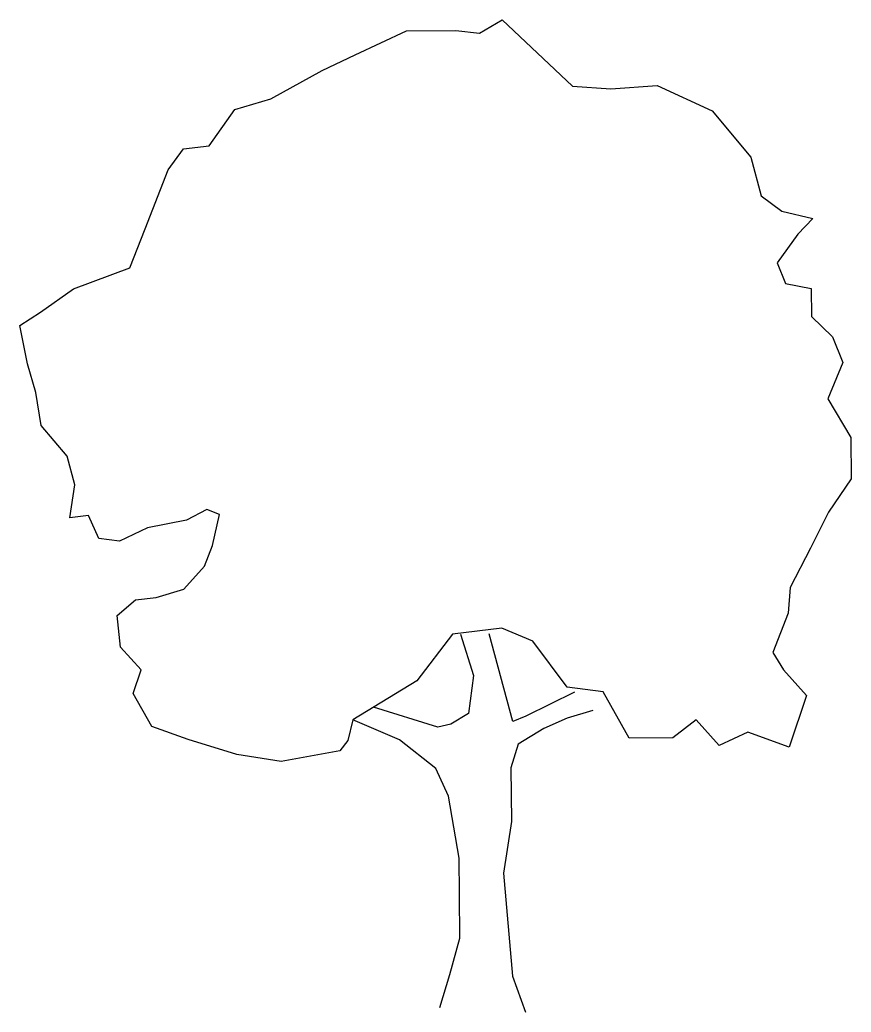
# Model space of a CAD drawing. Extents: x 456.7 to 488.4, y 260.2 to 298.
import ezdxf

# ---------------------------------------------------------------- set-up
doc = ezdxf.new("R2010")
doc.units = 0
doc.header["$LTSCALE"] = 12
doc.header["$MEASUREMENT"] = 0
doc.layers.get('0').update_dxf_attribs({"linetype": 'CONTINUOUS'})

# ---------------------------------------------------------------- blocks, each defined once
blk = doc.blocks.new('TREE16E')
for p, q in [((-0.00256, 0.18238), (0.00177, 0.18494)), ((0.00177, 0.18494), (0.01521, 0.17227)), ((-0.02626, 0.17826), (-0.01647, 0.18283)), ((-0.01647, 0.18283), (-0.00706, 0.1829)), ((-0.00706, 0.1829), (-0.00256, 0.18238)), ((-0.03255, 0.17526), (-0.02626, 0.17826)), ((-0.04234, 0.16985), (-0.03255, 0.17526)), ((0.01521, 0.17227), (0.02251, 0.17176)), ((0.02251, 0.17176), (0.03135, 0.17239)), ((0.03135, 0.17239), (0.04178, 0.16756)), ((-0.0492, 0.16783), (-0.04234, 0.16985)), ((-0.05406, 0.16092), (-0.0492, 0.16783)), ((0.04178, 0.16756), (0.04915, 0.15878)), ((-0.05897, 0.16032), (-0.05406, 0.16092)), ((-0.06189, 0.15636), (-0.05897, 0.16032)), ((0.04915, 0.15878), (0.05117, 0.15135)), ((-0.06629, 0.1451), (-0.06189, 0.15636)), ((0.05117, 0.15135), (0.05512, 0.14843)), ((0.05512, 0.14843), (0.06103, 0.14708)), ((0.06103, 0.14708), (0.05811, 0.1441)), ((-0.06918, 0.13763), (-0.06629, 0.1451)), ((0.05811, 0.1441), (0.05422, 0.1386)), ((0.05422, 0.1386), (0.05579, 0.13468)), ((-0.07996, 0.13362), (-0.06918, 0.13763)), ((0.05579, 0.13468), (0.06071, 0.13374)), ((-0.08624, 0.12921), (-0.07996, 0.13362)), ((0.06071, 0.13374), (0.06076, 0.1284)), ((-0.09016, 0.12666), (-0.08624, 0.12921)), ((0.06076, 0.1284), (0.06472, 0.1245)), ((-0.08869, 0.11937), (-0.09016, 0.12666)), ((0.06472, 0.1245), (0.06672, 0.1196)), ((-0.08711, 0.1139), (-0.08869, 0.11937)), ((0.06672, 0.1196), (0.06383, 0.1127)), ((-0.08608, 0.1076), (-0.08711, 0.1139)), ((0.06383, 0.1127), (0.06824, 0.10529)), ((-0.08112, 0.10174), (-0.08608, 0.1076)), ((0.06824, 0.10529), (0.0683, 0.09743)), ((-0.07967, 0.09627), (-0.08112, 0.10174)), ((0.0683, 0.09743), (0.064, 0.09108)), ((-0.0806, 0.08995), (-0.07967, 0.09627)), ((-0.0545, 0.09156), (-0.05842, 0.08956)), ((-0.05211, 0.09059), (-0.0545, 0.09156)), ((0.064, 0.09108), (0.06054, 0.08417)), ((-0.0771, 0.0904), (-0.0806, 0.08995)), ((-0.0751, 0.08606), (-0.0771, 0.0904)), ((-0.05842, 0.08956), (-0.06585, 0.0881)), ((-0.05346, 0.08469), (-0.05211, 0.09059)), ((-0.06585, 0.0881), (-0.07116, 0.08553)), ((-0.07116, 0.08553), (-0.0751, 0.08606)), ((-0.05498, 0.08074), (-0.05346, 0.08469)), ((0.06054, 0.08417), (0.05667, 0.0767)), ((-0.05887, 0.07636), (-0.05498, 0.08074)), ((-0.0642, 0.07477), (-0.05887, 0.07636)), ((0.05667, 0.0767), (0.05629, 0.07179)), ((-0.07161, 0.07135), (-0.06813, 0.07432)), ((-0.06813, 0.07432), (-0.0642, 0.07477)), ((-0.071, 0.06531), (-0.07161, 0.07135)), ((0.05629, 0.07179), (0.0534, 0.06432)), ((0.00169, 0.06897), (-0.0077, 0.06777)), ((0.00761, 0.06649), (0.00169, 0.06897)), ((-0.0077, 0.06777), (-0.01451, 0.05888)), ((-0.00616, 0.06779), (-0.00371, 0.05994)), ((0.0038, 0.05116), (-0.00068, 0.06783)), ((0.01414, 0.0577), (0.00761, 0.06649)), ((-0.06704, 0.06099), (-0.071, 0.06531)), ((0.0534, 0.06432), (0.05539, 0.06097)), ((-0.06855, 0.05649), (-0.06704, 0.06099)), ((0.05539, 0.06097), (0.05978, 0.05609)), ((-0.01451, 0.05888), (-0.02667, 0.05148)), ((-0.00371, 0.05994), (-0.00464, 0.05264)), ((0.02102, 0.05677), (0.01414, 0.0577)), ((0.02601, 0.04796), (0.02102, 0.05677)), ((-0.06499, 0.0502), (-0.06855, 0.05649)), ((0.01555, 0.05673), (0.00632, 0.05216)), ((0.05978, 0.05609), (0.05649, 0.04624)), ((-0.01051, 0.05006), (-0.02276, 0.0539)), ((0.01909, 0.05324), (0.01418, 0.0518)), ((-0.02667, 0.05148), (-0.02762, 0.04754)), ((-0.01779, 0.04762), (-0.02667, 0.05148)), ((-0.00464, 0.05264), (-0.00799, 0.05064)), ((0.00632, 0.05216), (0.0038, 0.05116)), ((0.01418, 0.0518), (0.00971, 0.0498)), ((0.03876, 0.05143), (0.03429, 0.04803)), ((0.04315, 0.04655), (0.03876, 0.05143)), ((-0.05809, 0.04772), (-0.06499, 0.0502)), ((-0.00799, 0.05064), (-0.01051, 0.05006)), ((0.00971, 0.0498), (0.00482, 0.04681)), ((-0.0488, 0.04485), (-0.05809, 0.04772)), ((-0.02762, 0.04754), (-0.02915, 0.04556)), ((-0.01087, 0.0422), (-0.01779, 0.04762)), ((0.03429, 0.04803), (0.02601, 0.04796)), ((0.0486, 0.04912), (0.04315, 0.04655)), ((0.05649, 0.04624), (0.0486, 0.04912)), ((-0.02915, 0.04556), (-0.04037, 0.04351)), ((0.00482, 0.04681), (0.00345, 0.04231)), ((-0.04037, 0.04351), (-0.0488, 0.04485)), ((-0.00844, 0.03688), (-0.01087, 0.0422)), ((0.00345, 0.04231), (0.00353, 0.03206)), ((-0.00639, 0.0251), (-0.00844, 0.03688)), ((0.00353, 0.03206), (0.00206, 0.02222)), ((-0.00633, 0.01823), (-0.00639, 0.0251)), ((0.00206, 0.02222), (0.00376, 0.00258)), ((-0.00627, 0.0098), (-0.00633, 0.01823)), ((-0.00818, 0.00291), (-0.00627, 0.0098)), ((-0.01009, -0.00342), (-0.00818, 0.00291)), ((0.00376, 0.00258), (0.0062, -0.00428))]:
    blk.add_line(p, q)

msp = doc.modelspace()

# ---------------------------------------------------------------- block references
at = {"xscale": 200, "yscale": 200, "zscale": 200}
msp.add_blockref('TREE16E', (474.775, 261.024), dxfattribs=at)

doc.saveas('drawing.dxf')
